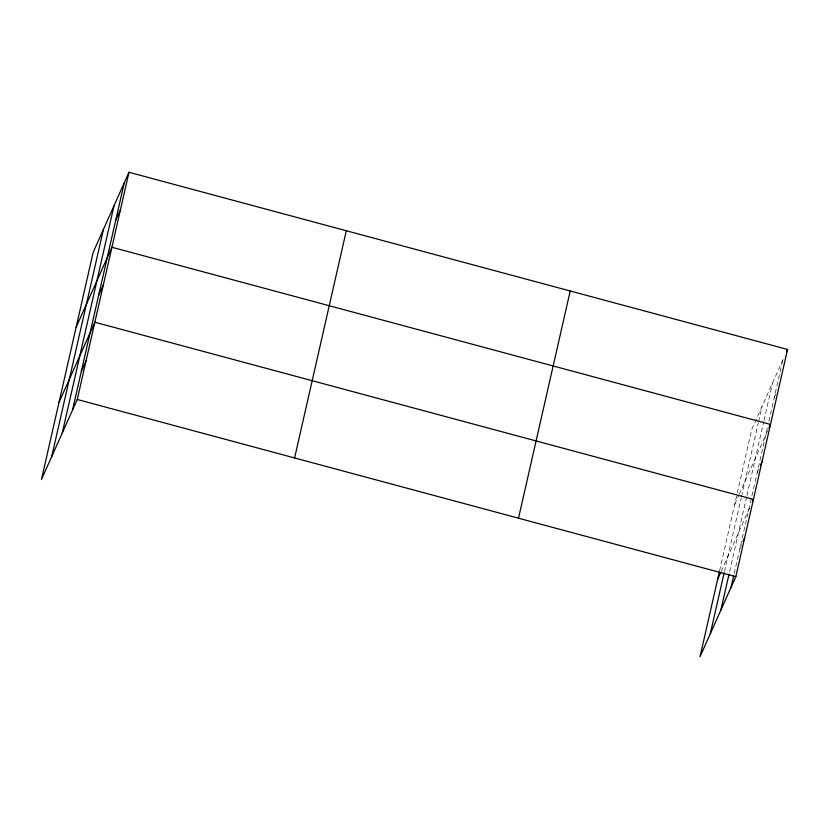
<?xml version="1.0" encoding="UTF-8"?>
<svg xmlns="http://www.w3.org/2000/svg" width="829" height="829" viewBox="0 0 829 829"><rect width="100%" height="100%" fill="white"/><g stroke="black" fill="none" stroke-linecap="round" stroke-linejoin="round"><path stroke-width="0.62" stroke-dasharray="4.14 3.11" d="M719.593 570.725L751.737 429.515L784.379 356.543M724.453 571.513L741.219 497.825M741.509 496.581L758.286 422.852M758.576 421.598L761.986 406.604M729.624 571.575L746.66 496.716M746.95 495.462L763.727 421.733M764.017 420.49L772.545 382.998M734.193 573.585L767.716 426.313M768.856 421.319L782.794 360.087M774.265 397.568L776.379 392.853M734.67 504.498L738.774 495.327M739.281 494.188L767.841 430.334M757.198 472.551L758.784 469.007M721.189 571.45L750.245 506.498M739.872 548.663L741.986 543.938"/><path stroke-width="1.24" d="M51.699 456.634L103.418 229.426M62.258 433.018L113.977 205.82M72.506 410.106L124.226 182.908M128.982 172.277L93.169 252.337L41.45 479.545L77.263 399.485L128.982 172.277L787.55 349.455L735.831 576.663L700.018 656.723L719.313 571.979M294.596 457.95L346.304 230.752M518.508 518.187L570.217 290.989M710.266 633.812L724.163 572.756M720.826 610.196L729.054 574.072M731.074 587.284L733.634 576.072M115.697 220.39L120.443 209.768M76.102 327.32L111.915 247.26L770.483 424.438L768.897 427.982M98.63 295.373L103.376 284.741M59.035 402.293L94.848 322.232L753.416 499.41L752.359 501.773M81.304 371.485L86.05 360.853M786.493 351.817L787.55 349.455M760.369 465.463L761.944 461.919M717.603 579.471L720.681 572.601M743.043 541.575L744.629 538.031M77.263 399.485L735.831 576.663"/></g></svg>
